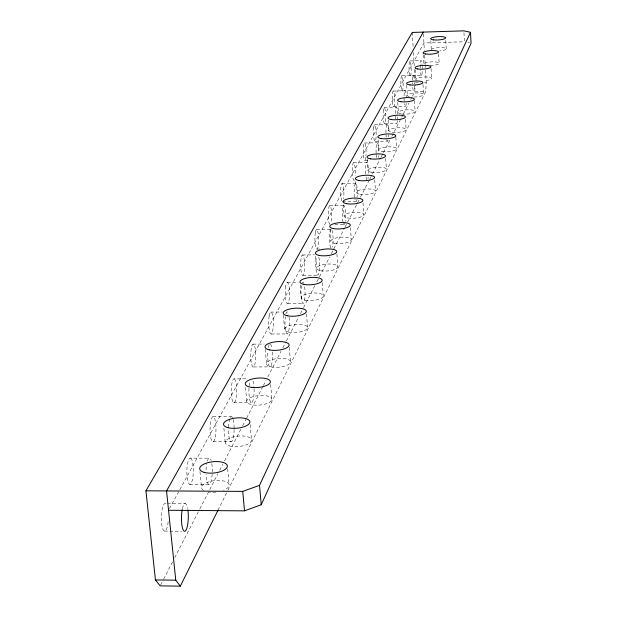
<?xml version="1.0" encoding="UTF-8"?>
<svg xmlns="http://www.w3.org/2000/svg" width="617" height="617" viewBox="0 0 617 617"><rect width="100%" height="100%" fill="white"/><g stroke="black" fill="none" stroke-linecap="round" stroke-linejoin="round"><path stroke-width="0.46" stroke-dasharray="3.08 2.31" d="M227.866 490.338L425.73 91.555L426.224 82.562L425.406 68.425M412.549 96.121L414.755 91.84L415.179 84.652M218.017 510.19L227.442 491.201M160.597 585.016L163.243 579.88M163.682 579.024L172.953 561.046M174.711 557.621L199.422 509.673M199.869 508.817L217.955 473.709M219.721 470.285L222.814 464.293M224.573 460.868L240.9 429.193M242.666 425.769L246.198 418.912M246.638 418.056L262.965 386.381M263.405 385.525L266.058 380.388M267.817 376.964L281.059 351.274M282.825 347.849L285.91 341.857M286.35 341L298.705 317.03M300.471 313.598L303.117 308.461M303.564 307.605L315.032 285.347M316.799 281.923L319.004 277.642M319.444 276.786L329.594 257.088M331.36 253.664L344.594 227.982M345.042 227.125L347.248 222.845M347.687 221.989L360.043 198.011M360.482 197.155L369.305 180.033M369.753 179.177L371.958 174.896M372.398 174.04L380.782 157.775M381.221 156.919L382.987 153.486M383.427 152.63L390.044 139.789M391.81 136.365L402.847 114.963M403.287 114.106L409.025 102.977M410.783 99.545L412.11 96.977M169.474 508.585L423.918 42.974L464.447 41.763M409.95 60.96L421.079 60.643M401.952 75.629L413.375 75.313M410.259 75.953A7.504 1.064 88.5 0 0 410.953 64.924A7.504 1.064 88.5 0 0 409.102 64.484A7.504 1.064 88.5 0 0 410.259 75.953L421.38 75.652A7.512 1.026 88.5 0 0 422.259 70.353M415.28 82.855L420.755 82.709M424.403 82.609L426.224 82.562M393.391 91.054L405.122 90.745A7.928 1.141 88.6 0 1 406.287 97.363M402.068 90.923A7.705 1.118 88.5 0 0 402.963 80.218A7.705 1.118 88.5 0 0 400.996 78.675A7.705 1.118 88.5 0 0 402.068 90.923L413.49 90.622M414.755 91.84L425.73 91.555M393.53 106.803A7.921 1.188 88.6 0 0 394.456 95.65A7.921 1.188 88.6 0 0 392.381 94.316A7.921 1.188 88.6 0 0 393.53 106.803L405.269 106.51M384.167 107.35L396.237 107.05M384.661 123.616L396.723 123.338M374.627 124.649L387.044 124.356A8.399 1.288 88.7 0 1 388.525 132.663M375.028 141.416L387.437 141.146M364.439 143.028L377.234 142.743M364.855 160.304L369.421 160.212M353.61 162.572L366.799 162.302A8.923 1.458 88.9 0 1 368.457 173.277M342.065 183.403L355.67 183.149M342.512 201.798L356.117 201.558M329.733 205.646L343.792 205.407M334.892 224.58L344.255 224.434M316.536 229.455L331.074 229.231M317.03 249.114L319.76 249.075M302.384 254.991L314.608 254.829M302.901 275.359L317.94 275.182M287.152 282.463L298.165 282.347M287.699 303.587L303.294 303.441M270.732 312.094L282.162 311.994M271.31 334.028L287.491 333.92M252.962 344.147L264.184 344.078M253.579 366.961L270.4 366.884M234.267 378.884A11.985 2.707 -89.8 0 1 236.188 397.726A11.985 2.707 -89.8 0 1 231.522 395.852A11.985 2.707 -89.8 0 1 234.267 378.884L248.088 378.838M233.75 402.77L251.281 402.747M212.834 416.737L231.105 416.737M213.227 441.695L231.491 441.726M190.591 458.123A13.15 3.224 -89.2 0 1 192.581 478.939A13.15 3.224 -89.2 0 1 187.067 476.548A13.15 3.224 -89.2 0 1 190.591 458.123L209.649 458.184M189.604 484.299L208.716 484.399M167.354 503.511L185.409 503.634M164.4 531.09L181.545 531.245M467.755 42.504L469.406 42.882M199.962 471.619L201.543 487.762M223.886 428.213L225.228 442.605M227.634 468.719L229.138 484.846M250.14 424.596L251.512 439.936M245.535 387.491L246.769 401.32M265.256 349.222L266.544 364.215M270.632 384.491L271.889 399.238A12.61 4.774 -5.3 0 1 253.225 404.976A12.61 4.774 -5.3 0 1 252.877 396.7A12.61 4.774 -5.3 0 1 271.889 399.238M283.396 315.233L284.576 329.571M289.273 347.363L290.422 361.408M306.502 313.906L307.559 327.28M300.201 284.938L301.227 297.849M322.305 282.763L323.285 295.674M315.665 256.232L316.614 268.542M329.987 229.478L330.866 241.386M336.913 254.173L337.815 266.475M350.433 227.519L351.281 239.419M343.299 204.798L344.116 216.158M363.012 202.924L363.799 214.276M355.685 181.637L356.456 192.643M367.208 159.248L367.979 170.685M378.098 139.959L378.769 150.139M374.72 179.848L375.452 190.846M388.193 120.068L388.887 130.858M385.664 158.484L386.342 168.965M397.749 102.376L398.397 112.741M395.836 137.383L396.538 148.481M406.703 85.169L407.32 95.242M405.492 119.382L406.102 129.269M423.007 84.552L423.601 94.64M415.148 69.59L415.742 79.408M412.264 32.439L413.112 46.707M413.459 52.414L414.254 65.734M414.485 69.536L415.11 80.002M414.462 100.856L415.087 111.207M430.797 40.768L431.268 49.044M431.044 68.526L431.607 78.344M423.393 33.912L424.357 50.517M424.635 55.229L425.128 63.713M425.182 64.654L425.344 67.484M423.162 54.766L423.717 64.191A7.736 1.805 -3.5 0 1 431.885 61.87A7.736 1.805 -3.5 0 1 439.08 63.52A7.736 1.805 -3.5 0 1 429.671 65.556M438.625 53.772L439.15 63.196M445.782 40.421L446.238 48.689M463.969 32.67L464.393 40.853M329.756 224.465A9.517 1.72 89.1 0 1 328.36 210.844A9.517 1.72 89.1 0 1 330.997 208.076A9.517 1.72 89.1 0 1 331.028 223.13M409.194 96.614A8.183 2.021 -3.5 0 1 412.673 93.213A8.183 2.021 -3.5 0 1 423.624 94.478A8.183 2.021 -3.5 0 1 412.665 97.016M431.337 49.514A7.527 1.704 -3.4 0 1 439.173 47.602A7.527 1.704 -3.4 0 1 446.292 48.843A7.527 1.704 -3.4 0 1 439.713 50.972M416.945 80.279A7.952 1.905 -3.5 0 1 420.678 77.287A7.952 1.905 -3.5 0 1 431.43 78.027A7.952 1.905 -3.5 0 1 423.987 80.773M203.641 490.446A13.875 5.754 -6.1 0 1 207.721 482.193A13.875 5.754 -6.1 0 1 226.67 482.031A13.875 5.754 -6.1 0 1 223.524 490.276M215.919 492.065A13.875 5.754 -6.1 0 1 208.901 492.027M365.788 157.636A8.646 1.419 88.8 0 1 363.39 154.805A8.646 1.419 88.8 0 1 364.554 143.044A8.646 1.419 88.8 0 1 365.974 155.823M354.42 180.01A8.916 1.512 88.9 0 1 352.315 171.773A8.916 1.512 88.9 0 1 353.996 162.803A8.916 1.512 88.9 0 1 355.23 175.698M341.679 200.764A9.209 1.612 89 0 1 340.839 187.645A9.209 1.612 89 0 1 343.137 185.308A9.209 1.612 89 0 1 343.576 198.828M168.156 521.774A13.836 3.532 -88.8 0 1 163.49 530.358A13.836 3.532 -88.8 0 1 161.662 512.719A13.836 3.532 -88.8 0 1 166.343 504.243M289.072 317.323A11.037 2.221 89.7 0 1 288.64 331.53A11.037 2.221 89.7 0 1 285.733 331.044A11.037 2.221 89.7 0 1 285.332 316.698M285.856 313.953A11.037 2.221 89.7 0 1 288.563 314.423M366.837 179.909A8.923 1.458 88.9 0 1 365.858 175.922M365.657 173.793A8.923 1.458 88.9 0 1 366.791 162.302M368.179 177.326A8.923 1.458 88.9 0 1 367.917 178.799M230.372 417.462A12.556 2.846 -89.6 0 1 232.547 417.825M233.157 419.56A12.556 2.846 -89.6 0 1 234.121 428.005M234.121 429.64A12.556 2.846 -89.6 0 1 231.105 441.787A12.556 2.846 -89.6 0 1 228.444 428.815M228.491 427.172A12.556 2.846 -89.6 0 1 229.701 418.997M318.842 257.281A10.227 1.913 89.3 0 1 319.089 272.352A10.227 1.913 89.3 0 1 316.266 271.418A10.227 1.913 89.3 0 1 316.513 256.51M272.367 351.96A11.499 2.406 89.9 0 1 269.991 366.953A11.499 2.406 89.9 0 1 267.871 350.88M268.326 347.541A11.499 2.406 89.9 0 1 269.189 344.764M270.423 344.109A11.499 2.406 89.9 0 1 272.004 348.644M182.408 508.663A13.859 3.409 -88.9 0 1 187.637 508.408M207.335 461.053A13.173 3.108 -89.3 0 1 211.122 460.621M211.793 463.652A13.173 3.108 -89.3 0 1 212.248 472.568M212.155 474.257A13.173 3.108 -89.3 0 1 209.001 484.453A13.173 3.108 -89.3 0 1 206.101 474.265M206.086 469.961A13.173 3.108 -89.3 0 1 206.741 463.56M253.032 380.967A12.001 2.615 -89.9 0 1 254.05 387.916M254.088 388.679A12.001 2.615 -89.9 0 1 252.384 402.06A12.001 2.615 -89.9 0 1 249.237 396.77A12.001 2.615 -89.9 0 1 249.854 381.568M414.501 85.825A7.713 1.08 88.6 0 1 413.629 90.676A7.713 1.08 88.6 0 1 412.511 86.01M412.387 84.066A7.713 1.08 88.6 0 1 412.341 82.717M412.357 80.087A7.713 1.08 88.6 0 1 413.228 75.259A7.713 1.08 88.6 0 1 414.346 79.948M414.501 82.547A7.713 1.08 88.6 0 1 414.524 83.881M421.372 75.644A7.512 1.026 88.5 0 1 420.27 69.821M420.192 67.862A7.512 1.026 88.5 0 1 420.809 60.821A7.512 1.026 88.5 0 1 422.043 64.646M422.182 66.482A7.512 1.026 88.5 0 1 422.252 68.425M406.233 103.247A7.928 1.141 88.6 0 1 404.428 103.648M404.174 101.242A7.928 1.141 88.6 0 1 404.035 97.818M404.058 95.797A7.928 1.141 88.6 0 1 405.122 90.738M397.495 120.67A8.152 1.211 88.7 0 1 395.798 121.24M395.489 118.996A8.152 1.211 88.7 0 1 395.273 115.58M395.25 113.451A8.152 1.211 88.7 0 1 396.392 107.073A8.152 1.211 88.7 0 1 397.68 114.816M397.703 116.929A8.152 1.211 88.7 0 1 397.641 118.927M388.054 139.959A8.399 1.288 88.7 0 1 386.473 138.771M386.227 137.043A8.399 1.288 88.7 0 1 386.049 135.023M385.957 132.848A8.399 1.288 88.7 0 1 387.044 124.356M388.533 134.83A8.399 1.288 88.7 0 1 388.448 136.858M376.617 157.643A8.653 1.365 88.8 0 1 376.169 153.81M376.123 153.07A8.653 1.365 88.8 0 1 377.288 142.751A8.653 1.365 88.8 0 1 378.799 153.463M378.715 155.553A8.653 1.365 88.8 0 1 378.545 157.374M330.643 247.918A9.864 1.782 89.2 0 1 329.586 235.864A9.864 1.782 89.2 0 1 331.537 229.424M331.992 230.272A9.864 1.782 89.2 0 1 332.409 247.278M304.651 286.82A10.612 2.059 89.5 0 1 304.266 301.59A10.612 2.059 89.5 0 1 301.374 298.913A10.612 2.059 89.5 0 1 301.767 284.144M302.23 282.879A10.612 2.059 89.5 0 1 303.811 283.28M357.143 198.589A9.216 1.55 89 0 1 354.952 199.137M354.659 197.286A9.216 1.55 89 0 1 354.721 185.547A9.216 1.55 89 0 1 356.711 185.061A9.216 1.55 89 0 1 357.336 196.63M345.05 222.907A9.525 1.658 89.1 0 1 343.399 223.416M343.021 222.004A9.525 1.658 89.1 0 1 342.682 208.554A9.525 1.658 89.1 0 1 345.011 207.844A9.525 1.658 89.1 0 1 345.35 221.295M383.35 110.027A8.144 1.257 88.6 0 0 384.329 123.446A8.144 1.257 88.6 0 0 385.548 112.98A8.144 1.257 88.6 0 0 383.35 110.027M382.154 151.566A8.97 2.429 -3.7 0 0 396.523 149.121A8.97 2.429 -3.7 0 0 384.298 147.27A8.97 2.429 -3.7 0 0 382.154 151.566M320.454 270.647A10.674 3.44 -4.3 0 0 337.723 267.385A10.674 3.44 -4.3 0 0 323.485 264.554A10.674 3.44 -4.3 0 0 320.454 270.647M334.615 243.322A10.281 3.193 -4.2 0 0 351.204 240.26A10.281 3.193 -4.2 0 0 337.422 237.668A10.281 3.193 -4.2 0 0 334.615 243.322M271.079 366.845A12.062 4.373 -5 0 0 290.391 362.549A12.062 4.373 -5 0 0 274.01 359.094A12.062 4.373 -5 0 0 271.079 366.845M305.176 300.14A11.098 3.71 -4.5 0 0 323.169 296.654A11.098 3.71 -4.5 0 0 308.446 293.553A11.098 3.71 -4.5 0 0 305.176 300.14M371.449 172.228A9.263 2.591 -3.8 0 0 386.319 169.644A9.263 2.591 -3.8 0 0 373.732 167.639A9.263 2.591 -3.8 0 0 371.449 172.228M288.625 332.069A11.561 4.026 -4.7 0 0 307.413 328.344A11.561 4.026 -4.7 0 0 292.18 324.928A11.561 4.026 -4.7 0 0 288.625 332.069M229.555 445.937A13.212 5.229 -5.7 0 0 251.235 441.325A13.212 5.229 -5.7 0 0 234.321 436.643A13.212 5.229 -5.7 0 0 229.555 445.937M392.196 132.192A8.692 2.275 -3.7 0 0 406.094 129.863A8.692 2.275 -3.7 0 0 394.201 128.159A8.692 2.275 -3.7 0 0 392.196 132.192M373.74 127.195A8.383 1.334 88.7 0 0 374.673 141.17A8.383 1.334 88.7 0 0 376.054 130.742A8.383 1.334 88.7 0 0 373.74 127.195M401.636 113.991A8.43 2.144 -3.6 0 0 415.087 111.77A8.43 2.144 -3.6 0 0 403.518 110.188A8.43 2.144 -3.6 0 0 401.636 113.991M347.764 217.94A9.918 2.969 -4 0 0 363.737 215.055A9.918 2.969 -4 0 0 350.379 212.688A9.918 2.969 -4 0 0 347.764 217.94M360.012 194.301A9.579 2.769 -3.9 0 0 375.414 191.571A9.579 2.769 -3.9 0 0 362.457 189.396A9.579 2.769 -3.9 0 0 360.012 194.301M315.302 232.794A9.849 1.843 89.2 0 0 316.552 248.944A9.849 1.843 89.2 0 0 318.48 236.126A9.849 1.843 89.2 0 0 315.302 232.794M301.05 258.538A10.211 1.982 89.3 0 0 302.384 275.221A10.211 1.982 89.3 0 0 304.459 261.778A10.211 1.982 89.3 0 0 301.05 258.538M285.717 286.242A10.597 2.129 89.5 0 0 287.144 303.471A10.597 2.129 89.5 0 0 289.388 289.365A10.597 2.129 89.5 0 0 285.717 286.242M269.182 316.135A11.021 2.298 89.7 0 0 270.709 333.951A11.021 2.298 89.7 0 0 273.138 319.112A11.021 2.298 89.7 0 0 269.182 316.135M251.281 348.474A11.484 2.491 89.9 0 0 252.924 366.93A11.484 2.491 89.9 0 0 255.561 351.274A11.484 2.491 89.9 0 0 251.281 348.474M215.225 437.229A12.541 2.946 -89.5 0 0 213.605 416.861A12.541 2.946 -89.5 0 0 210.22 433.574A12.541 2.946 -89.5 0 0 215.225 437.229"/><path stroke-width="0.93" d="M168.549 510.274L244.509 510.845L261.238 504.745L471.064 43.252L470.501 32.3L463.876 30.85L412.264 32.439L145.936 490.816L155.43 579.918L160.15 585.872L180.334 586.15L218.017 510.19M261.238 504.745L259.526 485.371L470.501 32.3M423.285 32.099L166.551 490.939L175.768 580.188L180.334 586.15M145.936 490.816L242.736 491.387L259.526 485.371M155.43 579.918L175.768 580.188M242.736 491.387L244.509 510.845M187.876 509.85A13.859 3.409 -88.9 0 1 186.912 527.944A13.859 3.409 -88.9 0 1 182.416 527.774A13.859 3.409 -88.9 0 1 182.216 509.627M319.298 255.446A10.697 3.37 -4.3 0 0 336.604 252.222A10.697 3.37 -4.3 0 0 322.344 249.469A10.697 3.37 -4.3 0 0 319.298 255.446M410.081 84.938A8.198 1.982 -3.6 0 0 422.9 82.724A8.198 1.982 -3.6 0 0 411.246 81.444A8.198 1.982 -3.6 0 0 410.081 84.938M287.291 315.765A11.584 3.949 -4.7 0 0 306.132 312.079A11.584 3.949 -4.7 0 0 290.862 308.755A11.584 3.949 -4.7 0 0 287.291 315.765M333.527 228.622A10.304 3.131 -4.2 0 0 350.163 225.591A10.304 3.131 -4.2 0 0 336.35 223.076A10.304 3.131 -4.2 0 0 333.527 228.622M269.637 349.924A12.093 4.296 -4.9 0 0 289.011 345.682A12.093 4.296 -4.9 0 0 272.591 342.312A12.093 4.296 -4.9 0 0 269.637 349.924M303.934 284.406A11.121 3.64 -4.5 0 0 321.974 280.959A11.121 3.64 -4.5 0 0 307.22 277.943A11.121 3.64 -4.5 0 0 303.934 284.406M381.306 138.578A8.985 2.375 -3.7 0 0 395.698 136.156A8.985 2.375 -3.7 0 0 383.45 134.359A8.985 2.375 -3.7 0 0 381.306 138.578M433.558 39.889A7.543 1.674 -3.4 0 0 445.621 38.1A7.543 1.674 -3.4 0 0 435.301 36.92A7.543 1.674 -3.4 0 0 433.558 39.889M370.555 158.847A9.278 2.537 -3.8 0 0 385.448 156.294A9.278 2.537 -3.8 0 0 372.845 154.35A9.278 2.537 -3.8 0 0 370.555 158.847M391.394 119.575A8.707 2.229 -3.7 0 0 405.315 117.269A8.707 2.229 -3.7 0 0 393.407 115.61A8.707 2.229 -3.7 0 0 391.394 119.575M227.866 427.643A13.25 5.137 -5.6 0 0 249.607 423.085A13.25 5.137 -5.6 0 0 232.655 418.511A13.25 5.137 -5.6 0 0 227.866 427.643M251.667 387.383A12.641 4.689 -5.2 0 0 270.4 381.722A12.641 4.689 -5.2 0 0 251.343 379.262A12.641 4.689 -5.2 0 0 251.667 387.383M204.204 472.375A13.921 5.653 -6 0 0 227.064 467.37A13.921 5.653 -6 0 0 209.325 462.318A13.921 5.653 -6 0 0 204.204 472.375M359.055 180.511A9.594 2.715 -3.9 0 0 374.488 177.812A9.594 2.715 -3.9 0 0 361.508 175.698A9.594 2.715 -3.9 0 0 359.055 180.511M417.609 68.965A7.967 1.866 -3.5 0 0 430.751 67.238A7.967 1.866 -3.5 0 0 420.609 65.633A7.967 1.866 -3.5 0 0 417.609 68.965M400.865 101.712A8.445 2.098 -3.6 0 0 414.354 99.522A8.445 2.098 -3.6 0 0 402.762 97.987A8.445 2.098 -3.6 0 0 400.865 101.712M346.746 203.71A9.941 2.908 -4 0 0 362.757 200.857A9.941 2.908 -4 0 0 349.376 198.551A9.941 2.908 -4 0 0 346.746 203.71M425.514 53.987A7.751 1.766 -3.5 0 0 438.325 52.352A7.751 1.766 -3.5 0 0 428.522 50.825A7.751 1.766 -3.5 0 0 425.514 53.987"/></g></svg>
